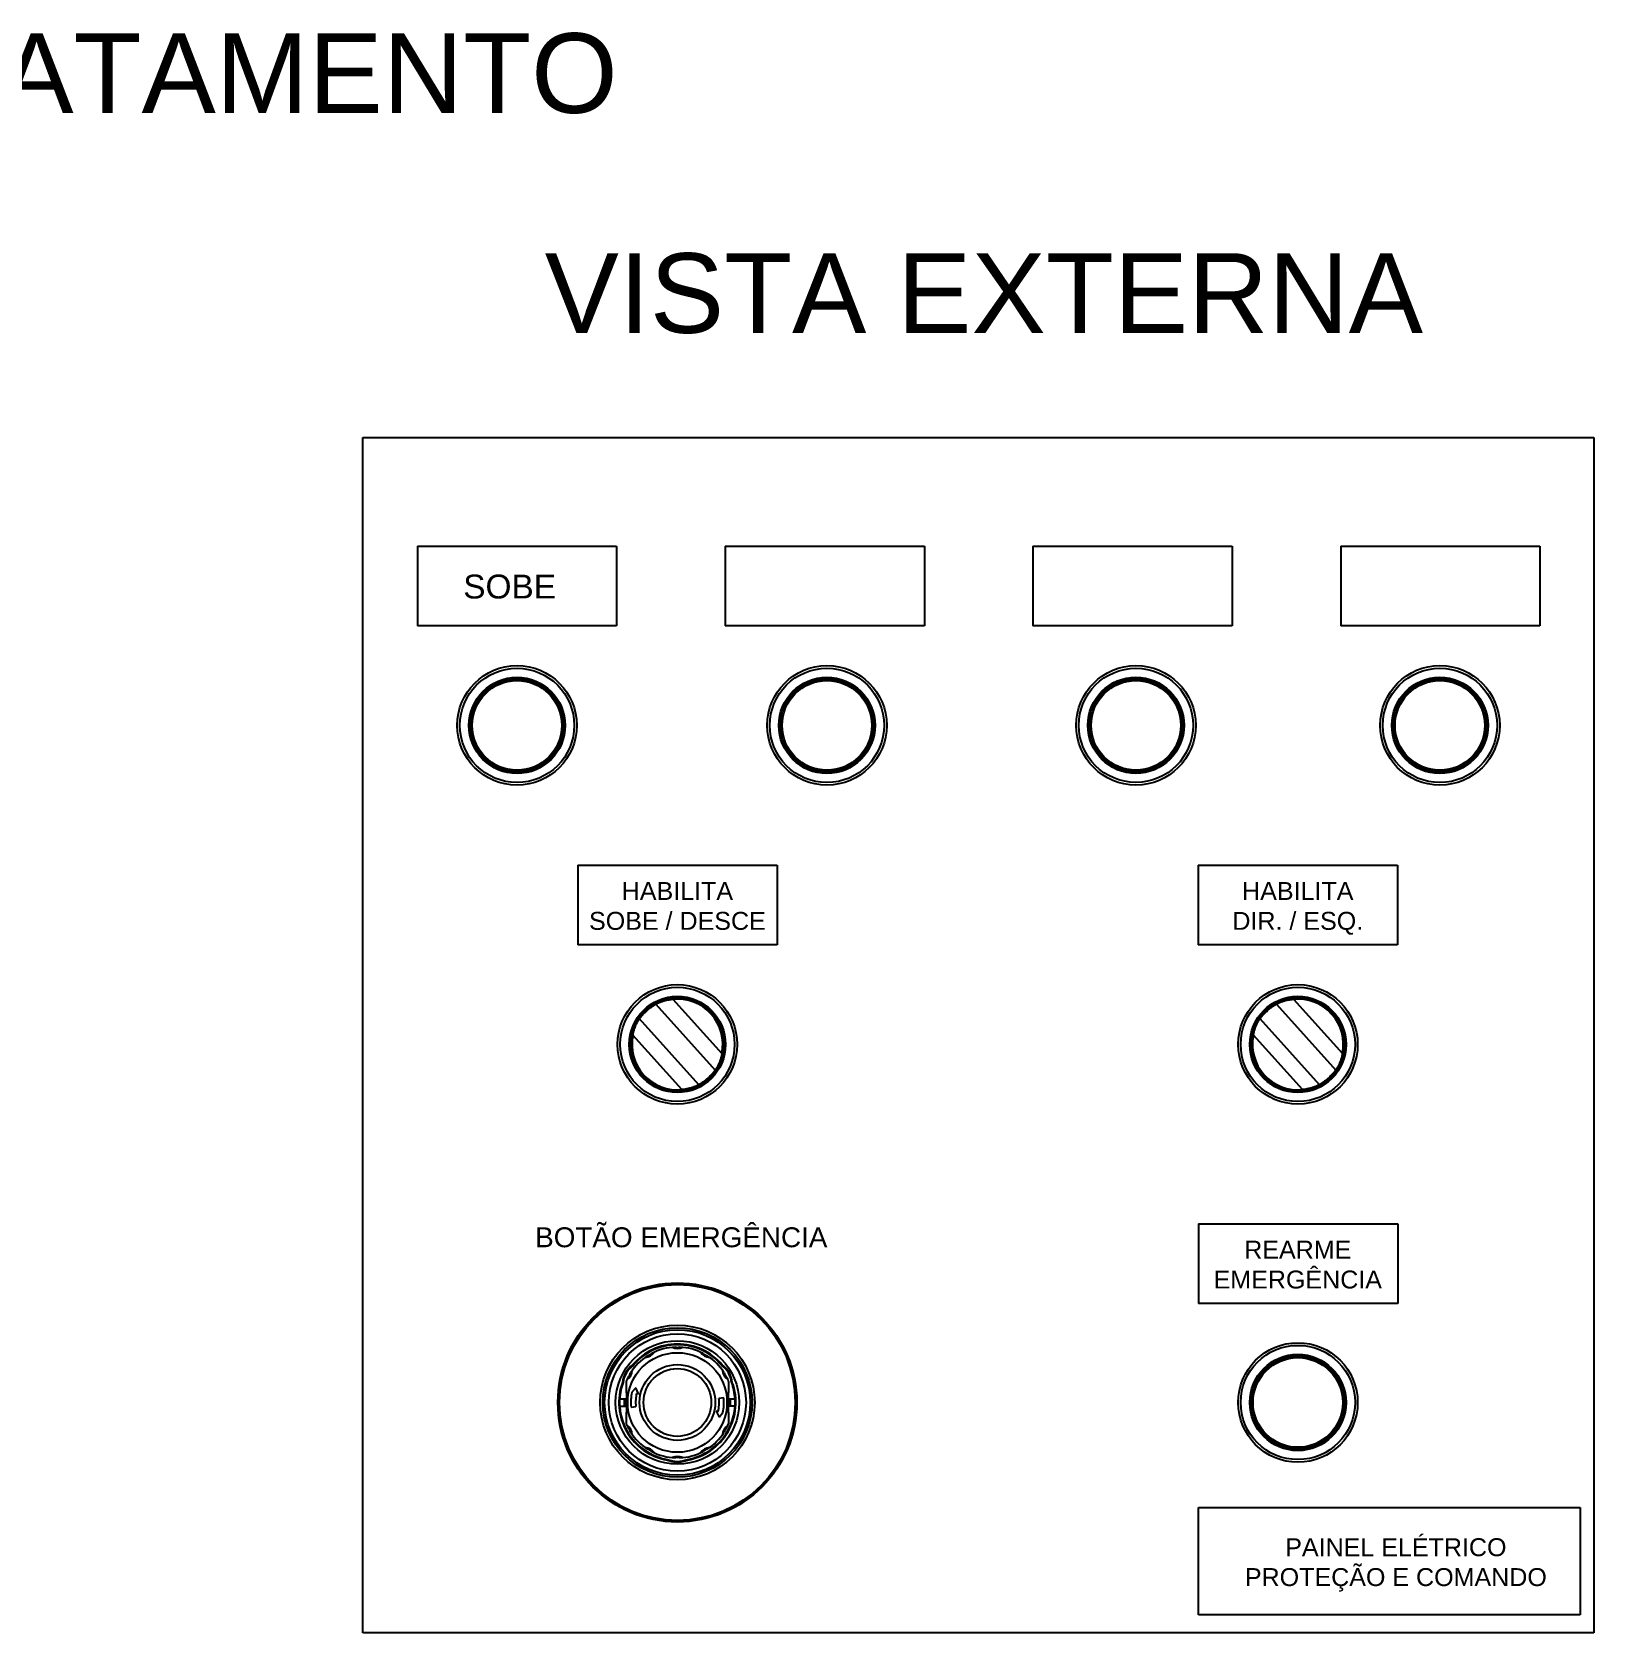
# Model space of a CAD drawing. Header units: millimetres. Extents: x -72 to 2978, y -1067 to 2817.
# Drawn here: x 331.4 to 723.5, y 1793.7 to 2195.5 of the extents above; entities that cross this region are included whole.
import ezdxf

# ---------------------------------------------------------------- set-up
doc = ezdxf.new("R2010")
doc.units = ezdxf.units.MM
for name, color, linetype in [('00_COMPONENTS', 7, 'Continuous'), ('1', 7, 'Continuous'), ('3', 7, 'Continuous')]:
    doc.layers.add(name, color=color, linetype=linetype)
doc.styles.get("Standard").update_dxf_attribs({"font": 'arial.ttf'})

msp = doc.modelspace()

# ---------------------------------------------------------------- linework, layer by layer
for p, q in [((414.47, 2093.68), (723.46, 2093.68)), ((414.47, 1793.68), (414.47, 2093.68)), ((723.46, 2093.68), (723.46, 1793.68)), ((723.46, 1793.68), (414.47, 1793.68))]:
    msp.add_line(p, q)
at = {"color": 6}
for p, q in [((428.17, 2066.45), (478.17, 2066.45)), ((428.17, 2066.45), (428.17, 2046.45)), ((478.17, 2066.45), (478.17, 2046.45)), ((505.41, 2066.45), (555.41, 2066.45)), ((505.41, 2066.45), (505.41, 2046.45)), ((555.41, 2066.45), (555.41, 2046.45)), ((582.65, 2066.45), (632.65, 2066.45)), ((582.65, 2066.45), (582.65, 2046.45)), ((632.65, 2066.45), (632.65, 2046.45)), ((659.89, 2066.45), (709.89, 2066.45)), ((659.89, 2066.45), (659.89, 2046.45)), ((709.89, 2066.45), (709.89, 2046.45)), ((478.17, 2046.45), (428.17, 2046.45)), ((555.41, 2046.45), (505.41, 2046.45)), ((632.65, 2046.45), (582.65, 2046.45)), ((709.89, 2046.45), (659.89, 2046.45)), ((468.42, 1986.39), (518.42, 1986.39)), ((468.42, 1986.39), (468.42, 1966.39)), ((518.42, 1986.39), (518.42, 1966.39)), ((624.12, 1986.39), (674.12, 1986.39)), ((624.12, 1986.39), (624.12, 1966.39)), ((674.12, 1986.39), (674.12, 1966.39)), ((518.42, 1966.39), (468.42, 1966.39)), ((674.12, 1966.39), (624.12, 1966.39)), ((624.23, 1896.38), (674.23, 1896.38)), ((624.23, 1896.38), (624.23, 1876.38)), ((674.23, 1896.38), (674.23, 1876.38)), ((674.23, 1876.38), (624.23, 1876.38)), ((624.23, 1798.21), (624.23, 1825.2)), ((624.23, 1825.2), (720.03, 1825.2)), ((720.03, 1825.2), (720.03, 1798.21)), ((720.03, 1798.21), (624.23, 1798.21))]:
    msp.add_line(p, q, dxfattribs=at)
at = {"color": 20}
for p, q in [((482.3, 1860.84), (482.18, 1860.96)), ((504.54, 1860.84), (504.65, 1860.96)), ((479.8, 1856.51), (479.63, 1856.55)), ((480.52, 1856.71), (480.52, 1854.03)), ((506.32, 1854.03), (506.32, 1856.71)), ((507.04, 1856.51), (507.2, 1856.55)), ((478.91, 1852.46), (480.37, 1852.46)), ((480.17, 1850.61), (480.17, 1852.46)), ((480.37, 1850.61), (480.37, 1852.46)), ((480.67, 1853.95), (480.52, 1854.03)), ((480.62, 1853.97), (480.62, 1849.09)), ((480.92, 1853.51), (480.92, 1849.55)), ((505.92, 1849.55), (505.92, 1853.51)), ((506.32, 1854.03), (506.17, 1853.95)), ((506.22, 1849.09), (506.22, 1853.97)), ((506.47, 1852.46), (507.92, 1852.46)), ((506.47, 1852.46), (506.47, 1850.61)), ((506.67, 1852.46), (506.67, 1850.61)), ((478.91, 1850.61), (480.37, 1850.61)), ((480.52, 1849.03), (480.67, 1849.12)), ((480.52, 1849.03), (480.52, 1846.36)), ((506.17, 1849.12), (506.32, 1849.03)), ((506.32, 1846.36), (506.32, 1849.03)), ((507.92, 1850.61), (506.47, 1850.61)), ((490.92, 1837.25), (490.87, 1837.09)), ((495.92, 1837.25), (495.97, 1837.09))]:
    msp.add_line(p, q, dxfattribs=at)
at = {"color": 2}
for radius in [30, 29.92, 29.58]:
    msp.add_circle((493.42, 1851.53), radius, dxfattribs=at)
at = {"color": 20}
for radius in [18.75, 17.22]:
    msp.add_circle((493.42, 1851.53), radius, dxfattribs=at)
for centre, radius, start, end in [((493.42, 1851.53), 14.67, 40.0051, 139.9949), ((493.42, 1851.53), 14.5, 39.9282, 140.0718), ((493.42, 1851.53), 13.9, 92.3888, 117.611), ((493.42, 1868.06), 3, 243.6726, 296.3274), ((493.42, 1868.06), 2.7, 257.609, 282.391), ((493.42, 1851.53), 13.9, 62.389, 87.6112), ((486.06, 1855.78), 6.47, 126.8012, 173.1988), ((486.06, 1855.78), 6.3, 126.6256, 173.3744), ((493.42, 1851.53), 13.9, 122.389, 147.6109), ((485.16, 1865.84), 3, 273.6726, 326.3274), ((485.16, 1865.84), 2.7, 287.6079, 312.3921), ((501.68, 1865.84), 3, 213.6726, 266.3274), ((501.68, 1865.84), 2.7, 227.6079, 252.3921), ((493.42, 1851.53), 13.9, 32.3891, 57.611), ((500.78, 1855.78), 6.3, 6.6256, 53.3744), ((500.78, 1855.78), 6.47, 6.8012, 53.1988), ((493.42, 1851.53), 14.67, 160.0051, 259.9949), ((493.42, 1851.53), 14.5, 159.9282, 176.3424), ((493.42, 1851.53), 13.9, 152.3891, 158.134), ((479.11, 1859.79), 3, 303.6726, 356.3274), ((479.11, 1859.79), 2.7, 317.6075, 342.3925), ((493.42, 1851.53), 14.67, 280.0051, 19.9949), ((507.73, 1859.79), 3, 183.6726, 236.3274), ((507.73, 1859.79), 2.7, 197.6076, 222.3924), ((493.42, 1851.53), 13.9, 21.866, 27.6109), ((493.42, 1851.53), 14.5, 3.6576, 20.0718), ((493.42, 1851.53), 14.53, 176.3512, 183.6488), ((480.42, 1853.51), 0.5, 0, 60), ((506.42, 1853.51), 0.5, 120, 180), ((493.42, 1851.53), 14.53, 356.3512, 3.6488), ((493.42, 1851.53), 14.5, 183.6576, 260.0718), ((480.42, 1849.55), 0.5, 300, 0), ((493.42, 1851.53), 14.5, 279.9282, 356.3424), ((506.42, 1849.55), 0.5, 180, 240), ((493.42, 1851.53), 13.9, 201.866, 207.6109), ((479.11, 1843.27), 3, 3.6726, 56.3274), ((479.11, 1843.27), 2.7, 17.6075, 42.3925), ((507.73, 1843.27), 3, 123.6726, 176.3274), ((507.73, 1843.27), 2.7, 137.6076, 162.3924), ((493.42, 1851.53), 13.9, 332.3891, 338.134), ((493.42, 1851.53), 13.9, 212.3891, 237.6108), ((485.16, 1837.22), 3, 33.6726, 86.3274), ((501.68, 1837.22), 3, 93.6726, 146.3274), ((493.42, 1851.53), 13.9, 302.3892, 327.6109), ((485.16, 1837.22), 2.7, 47.6071, 72.3929), ((493.42, 1851.53), 13.9, 242.3892, 267.6114), ((493.42, 1843.03), 6.47, 246.8012, 293.1988), ((493.42, 1843.03), 6.3, 246.6256, 293.3744), ((493.42, 1835.01), 3, 63.6726, 116.3274), ((493.42, 1835.01), 2.7, 77.61, 102.39), ((493.42, 1851.53), 13.9, 272.3886, 297.6108), ((501.68, 1837.22), 2.7, 107.6071, 132.3929)]:
    msp.add_arc(centre, radius, start, end, dxfattribs=at)
at = {"layer": '00_COMPONENTS', "color": 7}
for p, q in [((452.67, 2032.96), (452.67, 2033.31)), ((453.67, 2032.9), (453.67, 2033.31)), ((530.45, 2032.97), (530.45, 2033.32)), ((531.45, 2032.91), (531.45, 2033.32)), ((608, 2032.99), (608, 2033.33)), ((609, 2032.93), (609, 2033.33)), ((684.29, 2032.96), (684.29, 2033.31)), ((685.29, 2032.9), (685.29, 2033.31)), ((452.67, 2010), (452.67, 2009.59)), ((453.67, 2009.94), (453.67, 2009.59)), ((530.45, 2010.01), (530.45, 2009.6)), ((531.45, 2009.95), (531.45, 2009.6)), ((608, 2010.02), (608, 2009.62)), ((609, 2009.96), (609, 2009.61)), ((684.29, 2010), (684.29, 2009.59)), ((685.29, 2009.94), (685.29, 2009.59)), ((492.26, 1953.03), (492.29, 1952.74)), ((492.29, 1952.74), (504.58, 1939.08)), ((647.99, 1953.03), (648.02, 1952.74)), ((648.02, 1952.74), (660.31, 1939.08)), ((486.28, 1950.65), (486.25, 1950.68)), ((488.01, 1951.51), (502.91, 1934.96)), ((488.04, 1951.96), (488.11, 1951.81)), ((642.01, 1950.65), (641.97, 1950.68)), ((643.74, 1951.51), (658.64, 1934.96)), ((643.76, 1951.96), (643.84, 1951.81)), ((483.01, 1946.69), (482.9, 1946.75)), ((498.82, 1931.28), (483.92, 1947.83)), ((484.1, 1948.59), (484.16, 1948.53)), ((638.74, 1946.69), (638.62, 1946.75)), ((654.55, 1931.28), (639.65, 1947.83)), ((639.83, 1948.59), (639.88, 1948.53)), ((482.25, 1943.7), (481.96, 1943.76)), ((494.55, 1930.05), (482.25, 1943.7)), ((504.99, 1940.94), (505.28, 1940.93)), ((504.99, 1940.8), (505.28, 1940.79)), ((505.03, 1941.41), (505.28, 1941.41)), ((505.03, 1941.38), (505.28, 1941.38)), ((505.07, 1941.99), (505.28, 1941.99)), ((505.08, 1941.85), (505.28, 1941.85)), ((637.98, 1943.7), (637.69, 1943.76)), ((650.28, 1930.05), (637.98, 1943.7)), ((660.72, 1940.94), (661, 1940.93)), ((660.72, 1940.8), (661, 1940.79)), ((660.75, 1941.38), (661.01, 1941.38)), ((660.76, 1941.41), (661.01, 1941.41)), ((660.8, 1941.99), (661.01, 1941.99)), ((660.8, 1941.85), (661.01, 1941.85)), ((504.58, 1939.08), (504.88, 1939.02)), ((504.94, 1940.37), (505.26, 1940.34)), ((660.31, 1939.08), (660.6, 1939.02)), ((660.67, 1940.37), (660.99, 1940.34)), ((494.58, 1929.75), (494.55, 1930.05)), ((650.31, 1929.75), (650.28, 1930.05)), ((648.65, 1863.05), (648.65, 1863.39)), ((649.65, 1862.99), (649.65, 1863.39)), ((648.65, 1840.08), (648.65, 1839.67)), ((649.65, 1840.02), (649.65, 1839.67))]:
    msp.add_line(p, q, dxfattribs=at)
for centre, radius in [((453.17, 2021.45), 15), ((453.17, 2021.45), 14.34), ((453.17, 2021.45), 12.08), ((453.17, 2021.45), 11.9), ((453.17, 2021.45), 11.55), ((530.95, 2021.46), 15), ((530.95, 2021.46), 14.34), ((530.95, 2021.46), 12.08), ((530.95, 2021.46), 11.9), ((530.95, 2021.46), 11.55), ((608.5, 2021.47), 15), ((608.5, 2021.47), 14.34), ((608.5, 2021.47), 12.08), ((608.5, 2021.47), 11.9), ((608.5, 2021.47), 11.55), ((684.79, 2021.45), 15), ((684.79, 2021.45), 14.34), ((684.79, 2021.45), 12.08), ((684.79, 2021.45), 11.9), ((684.79, 2021.45), 11.55), ((453.17, 2021.45), 11.25), ((530.95, 2021.46), 11.25), ((608.5, 2021.47), 11.25), ((684.79, 2021.45), 11.25), ((493.42, 1941.39), 15), ((493.42, 1941.39), 14.34), ((493.42, 1941.39), 12.08), ((493.42, 1941.39), 11.9), ((493.42, 1941.39), 11.7), ((649.15, 1941.39), 15), ((649.15, 1941.39), 14.34), ((649.15, 1941.39), 12.08), ((649.15, 1941.39), 11.9), ((649.15, 1941.39), 11.7), ((649.15, 1851.53), 15), ((649.15, 1851.53), 14.34), ((649.15, 1851.53), 12.08), ((649.15, 1851.53), 11.9), ((649.15, 1851.53), 11.55), ((649.15, 1851.53), 11.25)]:
    msp.add_circle(centre, radius, dxfattribs=at)
for centre, radius, start, end in [((493.42, 1941.39), 11.8, 153, 117), ((493.42, 1941.39), 11.4, 348.3065, 95.6935), ((649.15, 1941.39), 11.8, 153, 117), ((649.15, 1941.39), 11.4, 348.3065, 95.6935), ((487.79, 1951.31), 0.3, 42, 119.5896), ((643.52, 1951.31), 0.3, 42, 119.5896), ((493.42, 1941.39), 11.68, 145.5753, 168.2824), ((484.15, 1948.03), 0.3, 144.4104, 222), ((649.15, 1941.39), 11.68, 145.5753, 168.2824), ((639.88, 1948.03), 0.3, 144.4104, 222), ((493.42, 1941.39), 11.4, 168.3065, 275.6935), ((649.15, 1941.39), 11.4, 168.3065, 275.6935), ((493.42, 1941.39), 11.68, 325.5831, 348.2824), ((649.15, 1941.39), 11.68, 325.5831, 348.2824), ((502.69, 1934.76), 0.3, 324.4104, 42), ((658.42, 1934.76), 0.3, 324.4104, 42), ((499.05, 1931.48), 0.3, 222, 299.5896), ((654.78, 1931.48), 0.3, 222, 299.5896)]:
    msp.add_arc(centre, radius, start, end, dxfattribs=at)
for points, knots in [([(488.01, 1951.51), (488.01, 1951.51), (488.01, 1951.51), (488.01, 1951.51), (488.01, 1951.51), (488.02, 1951.51), (488.02, 1951.51), (488.03, 1951.52), (488.04, 1951.52), (488.06, 1951.53), (488.07, 1951.54), (488.1, 1951.55), (488.14, 1951.57), (488.19, 1951.6), (488.26, 1951.64), (488.33, 1951.67), (488.41, 1951.71), (488.54, 1951.78), (488.73, 1951.86), (488.97, 1951.97), (489.25, 1952.08), (489.57, 1952.19), (489.9, 1952.3), (490.27, 1952.41), (490.78, 1952.54), (491.46, 1952.66), (492.01, 1952.72), (492.29, 1952.74)], [0, 0, 0, 0, 0.00008, 0.00032, 0.00072, 0.001278, 0.00287, 0.005092, 0.00794, 0.01141, 0.015498, 0.020202, 0.031438, 0.045089, 0.061125, 0.079518, 0.100231, 0.123191, 0.175546, 0.235939, 0.303593, 0.37769, 0.457302, 0.541481, 0.629246, 0.812034, 1, 1, 1, 1]), ([(643.74, 1951.51), (643.74, 1951.51), (643.74, 1951.51), (643.74, 1951.51), (643.74, 1951.51), (643.75, 1951.51), (643.75, 1951.51), (643.76, 1951.52), (643.77, 1951.52), (643.79, 1951.53), (643.8, 1951.54), (643.83, 1951.55), (643.87, 1951.57), (643.92, 1951.6), (643.99, 1951.64), (644.06, 1951.67), (644.14, 1951.71), (644.27, 1951.78), (644.46, 1951.86), (644.7, 1951.97), (644.98, 1952.08), (645.29, 1952.19), (645.63, 1952.3), (645.99, 1952.41), (646.51, 1952.54), (647.18, 1952.66), (647.73, 1952.72), (648.02, 1952.74)], [0, 0, 0, 0, 0.00008, 0.00032, 0.00072, 0.001278, 0.00287, 0.005092, 0.00794, 0.01141, 0.015498, 0.020202, 0.031438, 0.045089, 0.061125, 0.079518, 0.100231, 0.123191, 0.175546, 0.235939, 0.303593, 0.37769, 0.457302, 0.541481, 0.629246, 0.812034, 1, 1, 1, 1]), ([(483.92, 1947.83), (483.92, 1947.83), (483.92, 1947.83), (483.93, 1947.83), (483.93, 1947.83), (483.93, 1947.83), (483.93, 1947.83), (483.93, 1947.84), (483.94, 1947.84), (483.94, 1947.85), (483.95, 1947.86), (483.96, 1947.87), (483.98, 1947.89), (484, 1947.92), (484.03, 1947.96), (484.06, 1948), (484.09, 1948.04), (484.14, 1948.11), (484.22, 1948.2), (484.32, 1948.33), (484.44, 1948.47), (484.57, 1948.62), (484.71, 1948.78), (484.87, 1948.96), (485.09, 1949.2), (485.4, 1949.5), (485.79, 1949.87), (486.19, 1950.21), (486.53, 1950.49), (486.79, 1950.69), (486.98, 1950.82), (487.15, 1950.95), (487.32, 1951.06), (487.47, 1951.16), (487.61, 1951.25), (487.71, 1951.32), (487.78, 1951.36), (487.83, 1951.39), (487.87, 1951.42), (487.91, 1951.44), (487.94, 1951.46), (487.96, 1951.48), (487.98, 1951.48), (487.99, 1951.49), (487.99, 1951.49), (488, 1951.5), (488, 1951.5), (488.01, 1951.5), (488.01, 1951.5), (488.01, 1951.51), (488.01, 1951.51), (488.01, 1951.51), (488.01, 1951.51)], [0, 0, 0, 0, 0.000039, 0.000154, 0.000346, 0.000615, 0.001382, 0.002455, 0.00383, 0.005509, 0.007489, 0.009769, 0.015226, 0.021867, 0.029668, 0.038604, 0.048652, 0.059785, 0.08519, 0.114541, 0.14755, 0.183895, 0.223232, 0.265199, 0.309398, 0.40283, 0.499992, 0.597153, 0.690581, 0.734779, 0.776746, 0.816084, 0.852432, 0.885445, 0.9148, 0.940208, 0.951342, 0.961391, 0.970329, 0.978132, 0.984773, 0.99023, 0.992511, 0.994491, 0.996169, 0.997545, 0.998617, 0.999385, 0.999654, 0.999846, 0.999961, 1, 1, 1, 1]), ([(639.65, 1947.83), (639.65, 1947.83), (639.65, 1947.83), (639.65, 1947.83), (639.65, 1947.83), (639.66, 1947.83), (639.66, 1947.83), (639.66, 1947.84), (639.67, 1947.84), (639.67, 1947.85), (639.68, 1947.86), (639.69, 1947.87), (639.7, 1947.89), (639.73, 1947.92), (639.75, 1947.96), (639.78, 1948), (639.82, 1948.04), (639.87, 1948.11), (639.95, 1948.2), (640.05, 1948.33), (640.17, 1948.47), (640.3, 1948.62), (640.44, 1948.78), (640.6, 1948.96), (640.82, 1949.2), (641.13, 1949.5), (641.52, 1949.87), (641.92, 1950.21), (642.25, 1950.49), (642.52, 1950.69), (642.7, 1950.82), (642.88, 1950.95), (643.05, 1951.06), (643.2, 1951.16), (643.33, 1951.25), (643.44, 1951.32), (643.51, 1951.36), (643.56, 1951.39), (643.6, 1951.42), (643.63, 1951.44), (643.67, 1951.46), (643.69, 1951.48), (643.7, 1951.48), (643.71, 1951.49), (643.72, 1951.49), (643.73, 1951.5), (643.73, 1951.5), (643.74, 1951.5), (643.74, 1951.5), (643.74, 1951.51), (643.74, 1951.51), (643.74, 1951.51), (643.74, 1951.51)], [0, 0, 0, 0, 0.000039, 0.000154, 0.000346, 0.000615, 0.001382, 0.002455, 0.00383, 0.005509, 0.007489, 0.009769, 0.015226, 0.021867, 0.029668, 0.038604, 0.048652, 0.059785, 0.08519, 0.114541, 0.14755, 0.183895, 0.223232, 0.265199, 0.309398, 0.40283, 0.499992, 0.597153, 0.690581, 0.734779, 0.776746, 0.816084, 0.852432, 0.885445, 0.9148, 0.940208, 0.951342, 0.961391, 0.970329, 0.978132, 0.984773, 0.99023, 0.992511, 0.994491, 0.996169, 0.997545, 0.998617, 0.999385, 0.999654, 0.999846, 0.999961, 1, 1, 1, 1]), ([(482.25, 1943.7), (482.3, 1943.98), (482.42, 1944.52), (482.61, 1945.18), (482.79, 1945.68), (482.93, 1946.03), (483.08, 1946.35), (483.22, 1946.65), (483.36, 1946.92), (483.5, 1947.15), (483.6, 1947.33), (483.68, 1947.45), (483.72, 1947.53), (483.77, 1947.6), (483.81, 1947.66), (483.84, 1947.71), (483.87, 1947.74), (483.88, 1947.77), (483.89, 1947.78), (483.9, 1947.8), (483.91, 1947.81), (483.92, 1947.81), (483.92, 1947.82), (483.92, 1947.82), (483.92, 1947.82), (483.92, 1947.83), (483.92, 1947.83), (483.92, 1947.83)], [0, 0, 0, 0, 0.187966, 0.370754, 0.458519, 0.542698, 0.62231, 0.696407, 0.764061, 0.824454, 0.876809, 0.899769, 0.920482, 0.938875, 0.954911, 0.968562, 0.979798, 0.984502, 0.98859, 0.99206, 0.994908, 0.99713, 0.998722, 0.99928, 0.99968, 0.99992, 1, 1, 1, 1]), ([(637.98, 1943.7), (638.03, 1943.98), (638.15, 1944.52), (638.34, 1945.18), (638.52, 1945.68), (638.66, 1946.03), (638.81, 1946.35), (638.95, 1946.65), (639.09, 1946.92), (639.22, 1947.15), (639.33, 1947.33), (639.4, 1947.45), (639.45, 1947.53), (639.5, 1947.6), (639.54, 1947.66), (639.57, 1947.71), (639.6, 1947.74), (639.61, 1947.77), (639.62, 1947.78), (639.63, 1947.8), (639.64, 1947.81), (639.64, 1947.81), (639.65, 1947.82), (639.65, 1947.82), (639.65, 1947.82), (639.65, 1947.83), (639.65, 1947.83), (639.65, 1947.83)], [0, 0, 0, 0, 0.187966, 0.370754, 0.458519, 0.542698, 0.62231, 0.696407, 0.764061, 0.824454, 0.876809, 0.899769, 0.920482, 0.938875, 0.954911, 0.968562, 0.979798, 0.984502, 0.98859, 0.99206, 0.994908, 0.99713, 0.998722, 0.99928, 0.99968, 0.99992, 1, 1, 1, 1]), ([(504.58, 1939.08), (504.53, 1938.8), (504.42, 1938.26), (504.22, 1937.6), (504.04, 1937.11), (503.9, 1936.76), (503.76, 1936.43), (503.61, 1936.13), (503.47, 1935.87), (503.34, 1935.63), (503.24, 1935.46), (503.16, 1935.34), (503.11, 1935.26), (503.07, 1935.19), (503.03, 1935.13), (502.99, 1935.08), (502.97, 1935.04), (502.95, 1935.02), (502.94, 1935), (502.93, 1934.99), (502.93, 1934.98), (502.92, 1934.97), (502.92, 1934.96), (502.91, 1934.96), (502.91, 1934.96), (502.91, 1934.96), (502.91, 1934.96), (502.91, 1934.96)], [0, 0, 0, 0, 0.187966, 0.370754, 0.458519, 0.542698, 0.62231, 0.696407, 0.764061, 0.824454, 0.876809, 0.899769, 0.920482, 0.938875, 0.954911, 0.968562, 0.979798, 0.984502, 0.98859, 0.99206, 0.994908, 0.99713, 0.998722, 0.99928, 0.99968, 0.99992, 1, 1, 1, 1]), ([(660.31, 1939.08), (660.26, 1938.8), (660.15, 1938.26), (659.95, 1937.6), (659.77, 1937.11), (659.63, 1936.76), (659.49, 1936.43), (659.34, 1936.13), (659.2, 1935.87), (659.07, 1935.63), (658.96, 1935.46), (658.89, 1935.34), (658.84, 1935.26), (658.79, 1935.19), (658.76, 1935.13), (658.72, 1935.08), (658.7, 1935.04), (658.68, 1935.02), (658.67, 1935), (658.66, 1934.99), (658.65, 1934.98), (658.65, 1934.97), (658.64, 1934.96), (658.64, 1934.96), (658.64, 1934.96), (658.64, 1934.96), (658.64, 1934.96), (658.64, 1934.96)], [0, 0, 0, 0, 0.187966, 0.370754, 0.458519, 0.542698, 0.62231, 0.696407, 0.764061, 0.824454, 0.876809, 0.899769, 0.920482, 0.938875, 0.954911, 0.968562, 0.979798, 0.984502, 0.98859, 0.99206, 0.994908, 0.99713, 0.998722, 0.99928, 0.99968, 0.99992, 1, 1, 1, 1]), ([(502.91, 1934.96), (502.91, 1934.96), (502.91, 1934.96), (502.91, 1934.96), (502.91, 1934.96), (502.91, 1934.95), (502.91, 1934.95), (502.9, 1934.95), (502.9, 1934.94), (502.89, 1934.93), (502.89, 1934.92), (502.88, 1934.91), (502.86, 1934.89), (502.84, 1934.86), (502.81, 1934.83), (502.78, 1934.79), (502.75, 1934.74), (502.69, 1934.68), (502.62, 1934.58), (502.52, 1934.45), (502.4, 1934.31), (502.27, 1934.16), (502.12, 1934), (501.97, 1933.83), (501.74, 1933.59), (501.44, 1933.28), (501.05, 1932.92), (500.65, 1932.57), (500.31, 1932.3), (500.05, 1932.1), (499.86, 1931.96), (499.68, 1931.83), (499.52, 1931.72), (499.37, 1931.62), (499.23, 1931.53), (499.13, 1931.47), (499.06, 1931.42), (499.01, 1931.39), (498.97, 1931.36), (498.93, 1931.34), (498.9, 1931.32), (498.88, 1931.31), (498.86, 1931.3), (498.85, 1931.29), (498.84, 1931.29), (498.84, 1931.29), (498.83, 1931.28), (498.83, 1931.28), (498.83, 1931.28), (498.83, 1931.28), (498.82, 1931.28), (498.82, 1931.28), (498.82, 1931.28)], [0, 0, 0, 0, 0.000039, 0.000154, 0.000346, 0.000615, 0.001382, 0.002455, 0.00383, 0.005509, 0.007489, 0.009769, 0.015226, 0.021867, 0.029668, 0.038604, 0.048652, 0.059785, 0.08519, 0.114541, 0.14755, 0.183895, 0.223232, 0.265199, 0.309398, 0.40283, 0.499992, 0.597153, 0.690581, 0.734779, 0.776746, 0.816084, 0.852432, 0.885445, 0.9148, 0.940208, 0.951342, 0.961391, 0.970329, 0.978132, 0.984773, 0.99023, 0.992511, 0.994491, 0.996169, 0.997545, 0.998617, 0.999385, 0.999654, 0.999846, 0.999961, 1, 1, 1, 1]), ([(658.64, 1934.96), (658.64, 1934.96), (658.64, 1934.96), (658.64, 1934.96), (658.64, 1934.96), (658.64, 1934.95), (658.63, 1934.95), (658.63, 1934.95), (658.63, 1934.94), (658.62, 1934.93), (658.61, 1934.92), (658.6, 1934.91), (658.59, 1934.89), (658.57, 1934.86), (658.54, 1934.83), (658.51, 1934.79), (658.47, 1934.74), (658.42, 1934.68), (658.35, 1934.58), (658.24, 1934.45), (658.13, 1934.31), (658, 1934.16), (657.85, 1934), (657.7, 1933.83), (657.47, 1933.59), (657.16, 1933.28), (656.78, 1932.92), (656.38, 1932.57), (656.04, 1932.3), (655.77, 1932.1), (655.59, 1931.96), (655.41, 1931.83), (655.25, 1931.72), (655.09, 1931.62), (654.96, 1931.53), (654.86, 1931.47), (654.78, 1931.42), (654.74, 1931.39), (654.69, 1931.36), (654.66, 1931.34), (654.63, 1931.32), (654.6, 1931.31), (654.59, 1931.3), (654.58, 1931.29), (654.57, 1931.29), (654.56, 1931.29), (654.56, 1931.28), (654.56, 1931.28), (654.55, 1931.28), (654.55, 1931.28), (654.55, 1931.28), (654.55, 1931.28), (654.55, 1931.28)], [0, 0, 0, 0, 0.000039, 0.000154, 0.000346, 0.000615, 0.001382, 0.002455, 0.00383, 0.005509, 0.007489, 0.009769, 0.015226, 0.021867, 0.029668, 0.038604, 0.048652, 0.059785, 0.08519, 0.114541, 0.14755, 0.183895, 0.223232, 0.265199, 0.309398, 0.40283, 0.499992, 0.597153, 0.690581, 0.734779, 0.776746, 0.816084, 0.852432, 0.885445, 0.9148, 0.940208, 0.951342, 0.961391, 0.970329, 0.978132, 0.984773, 0.99023, 0.992511, 0.994491, 0.996169, 0.997545, 0.998617, 0.999385, 0.999654, 0.999846, 0.999961, 1, 1, 1, 1]), ([(498.82, 1931.28), (498.82, 1931.28), (498.82, 1931.28), (498.82, 1931.28), (498.82, 1931.28), (498.82, 1931.27), (498.81, 1931.27), (498.8, 1931.27), (498.79, 1931.26), (498.78, 1931.25), (498.76, 1931.24), (498.74, 1931.23), (498.7, 1931.21), (498.64, 1931.18), (498.58, 1931.15), (498.51, 1931.11), (498.42, 1931.07), (498.29, 1931.01), (498.11, 1930.92), (497.86, 1930.81), (497.58, 1930.7), (497.27, 1930.59), (496.93, 1930.48), (496.57, 1930.38), (496.06, 1930.25), (495.38, 1930.12), (494.83, 1930.07), (494.55, 1930.05)], [0, 0, 0, 0, 0.00008, 0.00032, 0.00072, 0.001278, 0.00287, 0.005092, 0.00794, 0.01141, 0.015498, 0.020202, 0.031438, 0.045089, 0.061125, 0.079518, 0.100231, 0.123191, 0.175546, 0.235939, 0.303593, 0.37769, 0.457302, 0.541481, 0.629246, 0.812034, 1, 1, 1, 1]), ([(654.55, 1931.28), (654.55, 1931.28), (654.55, 1931.28), (654.55, 1931.28), (654.55, 1931.28), (654.55, 1931.27), (654.54, 1931.27), (654.53, 1931.27), (654.52, 1931.26), (654.51, 1931.25), (654.49, 1931.24), (654.46, 1931.23), (654.43, 1931.21), (654.37, 1931.18), (654.31, 1931.15), (654.23, 1931.11), (654.15, 1931.07), (654.02, 1931.01), (653.84, 1930.92), (653.59, 1930.81), (653.31, 1930.7), (653, 1930.59), (652.66, 1930.48), (652.3, 1930.38), (651.78, 1930.25), (651.11, 1930.12), (650.56, 1930.07), (650.28, 1930.05)], [0, 0, 0, 0, 0.00008, 0.00032, 0.00072, 0.001278, 0.00287, 0.005092, 0.00794, 0.01141, 0.015498, 0.020202, 0.031438, 0.045089, 0.061125, 0.079518, 0.100231, 0.123191, 0.175546, 0.235939, 0.303593, 0.37769, 0.457302, 0.541481, 0.629246, 0.812034, 1, 1, 1, 1])]:
    msp.add_open_spline(points, degree=3, knots=knots, dxfattribs=at)
at = {"layer": '1', "color": 20, "linetype": 'Continuous'}
for radius in [19.4, 18.26, 15.5, 12.5, 9.5, 8.5]:
    msp.add_circle((493.42, 1851.53), radius, dxfattribs=at)
at = {"layer": '3', "color": 20, "linetype": 'Continuous'}
for p, q in [((482.97, 1855.2), (482.02, 1854.08)), ((483.68, 1853.7), (482.97, 1855.2)), ((483.19, 1853.81), (483.68, 1853.7)), ((505.04, 1852.68), (503.85, 1852.56)), ((481.8, 1850.38), (482.99, 1850.5)), ((503.65, 1849.25), (503.16, 1849.36)), ((503.16, 1849.36), (503.87, 1847.86)), ((503.87, 1847.86), (504.82, 1848.98))]:
    msp.add_line(p, q, dxfattribs=at)
for radius, start, end in [(11.68, 167.4015, 185.6528), (10.48, 167.432, 185.6528), (10.48, 347.432, 5.6528), (11.68, 347.4015, 5.6528)]:
    msp.add_arc((493.42, 1851.53), radius, start, end, dxfattribs=at)

# ---------------------------------------------------------------- texts
at = {"color": 6, "attachment_point": 1}
for s, width, heights, insert, char_height in [('{\\C256;ENLATAMENTO}', 175.862, [20.1], (268.89, 2195.16), 20), ('{\\C256;VISTA EXTERNA}', 227.5814, [0], (460.11, 2139.95), 20), ('{\\C256;SOBE}', 21.1027, [8.33], (439.67, 2059.3), 6), ('\\pxqc;{\\C256;HABILITA \\PSOBE / DESCE}', 50, [0], (468.42, 1982.15), 4.5), ('\\pxqc;{\\C256;HABILITA \\PDIR. / ESQ.}', 50, [0], (624.12, 1982.15), 4.5), ('{\\C256;BOTÃO EMERGÊNCIA}', 78.3036, [0], (457.72, 1895.49), 5), ('\\pxqc;{\\C256;REARME\\PEMERGÊNCIA}', 50, [0], (624.12, 1892.14), 4.5), ('\\pxqc;{\\C256;PAINEL ELÉTRICO\\PPROTEÇÃO E COMANDO}', 94.0335, [0], (626.72, 1817.46), 4.5)]:
    msp.add_mtext_dynamic_manual_height_columns(s, width=width, gutter_width=12.5, heights=heights, dxfattribs=dict(at, insert=insert, char_height=char_height))

doc.saveas('drawing.dxf')
